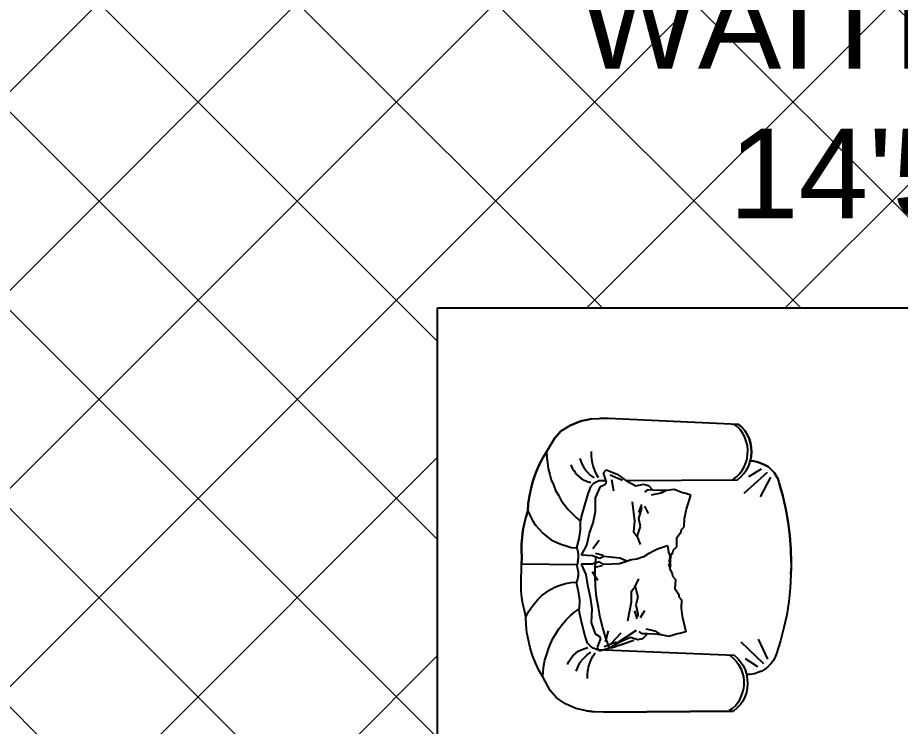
# Model space of a CAD drawing. Header units: inches. Extents: x 132383 to 134532, y 19213 to 20900.
# Drawn here: x 132537.5 to 132616.2, y 20044.9 to 20108.1 of the extents above; entities that cross this region are included whole.
import ezdxf

# ---------------------------------------------------------------- set-up
doc = ezdxf.new("R2010")
doc.units = ezdxf.units.IN
doc.header["$MEASUREMENT"] = 0
doc.layers.add('A-FURNITURE', color=35, linetype='Continuous')
doc.layers.add('A-Hatch', color=253, linetype='Continuous', lineweight=9)
doc.layers.add('A-Text', color=252, linetype='Continuous', lineweight=25)
doc.styles.get("Standard").update_dxf_attribs({"font": 'arial.ttf', "height": 12})

# ---------------------------------------------------------------- blocks, each defined once
blk = doc.blocks.new('1 seat')
for p, q in [((18.146, 15.694), (5.396, 15.337)), ((18.146, 15.694), (5.396, 15.337)), ((19.021, 15.662), (18.146, 15.694)), ((18.146, 15.694), (19.021, 15.662)), ((19.802, 15.598), (19.021, 15.662)), ((19.802, 15.598), (19.021, 15.662)), ((20.864, 15.378), (19.802, 15.598)), ((19.802, 15.598), (20.864, 15.378)), ((5.051, 15.056), (4.739, 14.712)), ((4.739, 14.712), (5.051, 15.056)), ((4.926, 14.431), (5.176, 14.774)), ((5.396, 15.337), (5.051, 15.056)), ((5.051, 15.056), (5.396, 15.337)), ((5.176, 14.774), (5.489, 15.086)), ((5.489, 15.086), (5.833, 15.336)), ((21.864, 14.939), (20.864, 15.378)), ((20.864, 15.378), (21.864, 14.939)), ((22.769, 14.344), (21.864, 14.939)), ((21.864, 14.939), (22.769, 14.344)), ((4.3, 13.932), (4.143, 13.494)), ((4.143, 13.494), (4.3, 13.932)), ((4.488, 14.338), (4.3, 13.932)), ((4.3, 13.932), (4.488, 14.338)), ((4.739, 14.712), (4.488, 14.338)), ((4.488, 14.338), (4.739, 14.712)), ((4.581, 13.65), (4.738, 14.056)), ((4.738, 14.056), (4.926, 14.431)), ((23.393, 13.625), (22.769, 14.344)), ((22.769, 14.344), (23.393, 13.625)), ((4.08, 13.057), (4.048, 12.62)), ((4.048, 12.62), (4.08, 13.057)), ((4.143, 13.494), (4.08, 13.057)), ((4.08, 13.057), (4.143, 13.494)), ((4.424, 12.838), (4.455, 13.244)), ((4.455, 13.244), (4.581, 13.65)), ((24.142, 12.311), (23.393, 13.625)), ((23.393, 13.625), (24.142, 12.311)), ((4.048, 12.62), (4.079, 12.151)), ((4.079, 12.151), (4.048, 12.62)), ((4.079, 12.151), (4.165, 11.744)), ((4.172, 11.713), (4.079, 12.151)), ((4.423, 12.4), (4.424, 12.838)), ((4.454, 11.963), (4.423, 12.4)), ((19.767, 12.411), (19.766, 12.036)), ((24.142, 12.311), (24.11, 11.749)), ((24.547, 11.655), (24.142, 12.311)), ((24.142, 12.311), (24.547, 11.655)), ((2.672, 11.371), (2.359, 11.184)), ((2.359, 11.184), (2.672, 11.371)), ((3.047, 11.527), (2.672, 11.371)), ((2.672, 11.371), (3.047, 11.527)), ((3.391, 11.652), (3.047, 11.527)), ((3.047, 11.527), (3.391, 11.652)), ((3.797, 11.714), (3.391, 11.652)), ((3.391, 11.652), (3.797, 11.714)), ((4.165, 11.744), (3.797, 11.714)), ((3.797, 11.714), (4.172, 11.744)), ((4.296, 11.275), (4.172, 11.713)), ((4.515, 10.869), (4.296, 11.275)), ((4.578, 11.556), (4.454, 11.963)), ((4.734, 11.15), (4.578, 11.556)), ((19.671, 11.286), (19.546, 10.911)), ((19.734, 11.661), (19.671, 11.286)), ((19.766, 12.036), (19.734, 11.661)), ((20.891, 11.691), (20.703, 11.253)), ((24.11, 11.749), (24.046, 11.186)), ((24.89, 10.935), (24.547, 11.655)), ((24.547, 11.655), (24.89, 10.935)), ((1.796, 10.654), (1.576, 10.342)), ((1.576, 10.342), (1.796, 10.654)), ((2.077, 10.935), (1.796, 10.654)), ((1.796, 10.654), (2.077, 10.935)), ((2.359, 11.184), (2.077, 10.935)), ((2.077, 10.935), (2.359, 11.184)), ((2.483, 10.653), (4.73, 8.556)), ((3.077, 10.965), (4.295, 10.182)), ((4.764, 10.494), (4.515, 10.869)), ((4.952, 10.775), (4.734, 11.15)), ((5.045, 10.181), (4.764, 10.494)), ((5.202, 10.431), (4.952, 10.775)), ((5.482, 10.149), (5.202, 10.431)), ((18.264, 10.632), (17.201, 10.227)), ((18.514, 10.319), (18.264, 10.632)), ((19.42, 10.536), (19.232, 10.193)), ((19.546, 10.911), (19.42, 10.536)), ((20.17, 10.442), (19.826, 10.098)), ((20.483, 10.816), (20.17, 10.442)), ((20.703, 11.253), (20.483, 10.816)), ((21.42, 10.471), (21.232, 10.19)), ((21.608, 10.752), (21.42, 10.471)), ((21.734, 11.065), (21.608, 10.752)), ((23.952, 10.655), (23.795, 10.093)), ((24.046, 11.186), (23.952, 10.655)), ((25.17, 10.216), (24.89, 10.935)), ((24.89, 10.935), (25.17, 10.216)), ((1.263, 9.623), (0.886, 8.374)), ((0.886, 8.374), (1.263, 9.623)), ((1.388, 9.998), (1.263, 9.623)), ((1.263, 9.623), (1.388, 9.998)), ((1.576, 10.342), (1.388, 9.998)), ((1.388, 9.998), (1.576, 10.342)), ((3.074, 8.246), (2.107, 10.185)), ((5.388, 9.868), (5.045, 10.181)), ((16.325, 9.634), (5.388, 9.868)), ((5.826, 9.867), (5.482, 10.149)), ((16.325, 9.634), (15.325, 9.104)), ((17.201, 10.227), (16.325, 9.634)), ((17.857, 10.163), (16.669, 9.634)), ((17.732, 9.695), (17.512, 8.601)), ((18.231, 9.413), (18.514, 10.319)), ((18.888, 9.568), (18.294, 9.6)), ((18.888, 9.568), (19.231, 9.412)), ((19.232, 10.193), (19.045, 9.881)), ((19.826, 10.098), (19.451, 9.818)), ((20.419, 9.598), (20.075, 9.473)), ((20.701, 9.753), (20.419, 9.598)), ((20.982, 9.972), (20.701, 9.753)), ((21.232, 10.19), (20.982, 9.972)), ((23.638, 9.562), (23.418, 9.062)), ((23.795, 10.093), (23.638, 9.562)), ((25.419, 9.497), (25.17, 10.216)), ((25.17, 10.216), (25.419, 9.497)), ((10.73, 8.517), (11.574, 8.828)), ((11.574, 8.828), (12.324, 8.702)), ((12.324, 8.702), (12.824, 8.42)), ((12.324, 8.702), (12.98, 8.701)), ((12.98, 8.701), (13.668, 8.7)), ((14.106, 9.169), (13.668, 8.7)), ((13.668, 8.7), (14.199, 8.731)), ((14.575, 9.293), (14.106, 9.169)), ((14.199, 8.731), (14.48, 8.512)), ((15.325, 9.104), (14.575, 9.293)), ((18.387, 9.194), (18.231, 9.413)), ((18.793, 8.975), (18.387, 9.194)), ((19.261, 7.88), (18.793, 8.975)), ((19.231, 9.412), (19.512, 9.224)), ((19.512, 9.224), (19.793, 8.942)), ((20.075, 9.473), (19.763, 9.38)), ((19.793, 8.942), (20.042, 8.254)), ((23.418, 9.062), (23.199, 8.531)), ((25.606, 8.747), (25.419, 9.497)), ((25.419, 9.497), (25.606, 8.747)), ((25.761, 7.965), (25.606, 8.747)), ((25.606, 8.747), (25.761, 7.965)), ((0.886, 8.374), (0.572, 7.062)), ((0.572, 7.062), (0.886, 8.374)), ((9.917, 8.299), (10.511, 8.486)), ((10.322, 6.892), (9.917, 8.299)), ((10.511, 8.486), (10.73, 8.517)), ((12.824, 8.42), (13.355, 8.326)), ((13.355, 8.326), (13.824, 8.231)), ((19.259, 6.537), (19.261, 7.88)), ((20.042, 8.254), (20.353, 7.129)), ((22.917, 8.063), (22.635, 7.563)), ((23.199, 8.531), (22.917, 8.063)), ((25.853, 7.215), (25.761, 7.965)), ((25.761, 7.965), (25.853, 7.215)), ((0.572, 7.062), (0.32, 5.781)), ((0.32, 5.781), (0.572, 7.062)), ((14.447, 7.137), (14.071, 6.419)), ((14.728, 6.793), (14.697, 7.043)), ((14.76, 7.293), (15.04, 6.511)), ((15.666, 7.541), (15.414, 5.636)), ((19.323, 7.662), (19.292, 7.662)), ((20.353, 7.129), (20.633, 5.972)), ((22.291, 7.126), (21.947, 6.689)), ((22.635, 7.563), (22.291, 7.126)), ((25.883, 6.463), (25.853, 7.215)), ((25.853, 7.215), (25.884, 6.434)), ((10.353, 6.767), (10.322, 6.892)), ((10.508, 5.986), (10.353, 6.767)), ((14.977, 5.917), (14.728, 6.793)), ((19.476, 5.411), (19.259, 6.537)), ((21.54, 6.284), (21.133, 5.909)), ((21.947, 6.689), (21.54, 6.284)), ((25.884, 6.465), (25.664, 5.997)), ((25.884, 6.465), (25.883, 6.463)), ((25.884, 6.434), (25.884, 6.465)), ((25.884, 6.465), (25.884, 6.434)), ((26.07, 5.809), (25.884, 6.434)), ((25.884, 6.434), (26.07, 5.809)), ((0.32, 5.781), (0.131, 4.469)), ((0.131, 4.469), (0.32, 5.781)), ((10.538, 5.173), (10.508, 5.986)), ((14.819, 5.136), (14.977, 5.917)), ((15.414, 5.636), (15.475, 4.604)), ((19.787, 4.38), (19.476, 5.411)), ((20.633, 5.972), (20.695, 5.566)), ((20.694, 4.691), (20.695, 5.566)), ((21.133, 5.909), (20.695, 5.566)), ((25.414, 5.528), (25.101, 5.091)), ((25.664, 5.997), (25.414, 5.528)), ((26.226, 5.152), (26.07, 5.809)), ((26.07, 5.809), (26.226, 5.152)), ((0.131, 4.469), (0.035, 3.156)), ((0.035, 3.156), (0.131, 4.469)), ((10.788, 4.892), (10.538, 5.173)), ((10.819, 4.673), (10.788, 4.892)), ((11.224, 4.11), (10.819, 4.673)), ((15.131, 4.136), (14.819, 5.136)), ((15.475, 4.604), (15.131, 4.136)), ((19.942, 3.629), (19.787, 4.38)), ((20.818, 3.816), (20.694, 4.691)), ((24.756, 4.685), (24.381, 4.311)), ((25.101, 5.091), (24.756, 4.685)), ((26.35, 4.527), (26.226, 5.152)), ((26.226, 5.152), (26.35, 4.527)), ((26.411, 3.871), (26.35, 4.527)), ((26.35, 4.527), (26.411, 3.871)), ((11.223, 3.204), (11.224, 4.11)), ((11.224, 4.11), (11.224, 4.11)), ((15.131, 4.136), (14.817, 3.355)), ((19.441, 2.88), (18.849, 3.725)), ((20.036, 3.223), (19.942, 3.629)), ((21.035, 2.94), (20.818, 3.816)), ((23.536, 3.687), (23.067, 3.438)), ((23.974, 3.999), (23.536, 3.687)), ((24.381, 4.311), (23.974, 3.999)), ((26.442, 3.214), (26.411, 3.871)), ((26.411, 3.871), (26.442, 3.214)), ((0.035, 3.156), (-0.029, 1.844)), ((-0.029, 1.844), (0.035, 3.156)), ((11.535, 2.891), (11.223, 3.204)), ((11.597, 2.641), (11.535, 2.891)), ((11.878, 2.172), (11.597, 2.641)), ((12.022, 2.657), (11.795, 2.085)), ((12.12, 3.318), (12.022, 2.657)), ((12.12, 3.318), (12.12, 3.318)), ((13.105, 2.952), (12.12, 3.318)), ((13.552, 2.72), (13.105, 2.952)), ((13.904, 2.516), (13.552, 2.72)), ((20.566, 2.222), (20.036, 3.223)), ((20.847, 2.316), (20.91, 2.659)), ((20.91, 2.659), (21.035, 3.003)), ((21.035, 3.003), (21.035, 2.94)), ((21.567, 2.971), (21.035, 2.94)), ((22.067, 3.095), (21.567, 2.971)), ((22.598, 3.251), (22.067, 3.095)), ((23.067, 3.438), (22.598, 3.251)), ((26.441, 2.558), (26.442, 3.214)), ((26.442, 3.214), (26.441, 2.558)), ((-0.029, 1.844), (-0.03, 1.25)), ((-0.029, 1.844), (-0.03, 1.25)), ((11.784, 1.797), (11.878, 2.172)), ((11.971, 1.359), (11.784, 1.797)), ((11.96, 1.873), (11.791, 1.428)), ((11.795, 2.085), (11.96, 1.873)), ((14.482, 2.164), (13.904, 2.516)), ((14.482, 2.164), (15.118, 1.909)), ((15.118, 1.909), (15.872, 1.814)), ((15.641, 1.843), (16.794, 1.446)), ((16.065, 1.697), (16.784, 1.977)), ((16.284, 1.759), (16.315, 1.853)), ((16.784, 1.977), (18.347, 2.132)), ((18.347, 2.132), (18.753, 1.912)), ((19.191, 2.443), (18.441, 2.256)), ((18.753, 1.912), (19.472, 2.161)), ((19.19, 2.068), (19.189, 1.255)), ((19.472, 2.161), (20.566, 2.222)), ((20.846, 1.941), (20.847, 2.316)), ((20.908, 1.597), (20.846, 1.941)), ((26.408, 1.246), (26.409, 1.902)), ((26.409, 1.902), (26.408, 1.246)), ((26.409, 1.902), (26.441, 2.558)), ((26.441, 2.558), (26.409, 1.902)), ((-0.03, 1.25), (-0.03, 0.656)), ((-0.03, 0.656), (-0.03, 1.25)), ((11.9, 1.057), (11.638, 0.578)), ((11.791, 1.428), (11.9, 1.057)), ((11.814, 1.14), (11.971, 1.359)), ((16.286, 1.644), (16.321, 1.551)), ((16.794, 1.446), (18.362, 1.353)), ((18.362, 1.353), (18.759, 1.589)), ((19.218, 1.076), (18.461, 1.232)), ((18.759, 1.589), (19.487, 1.368)), ((19.188, 0.224), (19.189, 1.255)), ((19.487, 1.368), (20.583, 1.351)), ((20.583, 1.351), (20.093, 0.33)), ((20.907, 0.909), (20.845, 0.566)), ((20.907, 0.909), (20.97, 1.253)), ((20.908, 1.597), (20.97, 1.253)), ((20.97, 1.253), (26.408, 1.246)), ((26.407, 0.589), (26.408, 1.246)), ((26.407, 0.589), (26.408, 1.246)), ((-0.03, 0.656), (0.03, -0.656)), ((-0.03, 0.656), (0.03, -0.656)), ((11.586, 0.325), (11.287, 0)), ((11.287, 0), (11.324, -0.905)), ((11.638, 0.578), (11.586, 0.325)), ((19.486, 0.649), (18.927, -0.219)), ((19.124, -0.838), (19.188, 0.224)), ((20.093, 0.33), (20.016, -0.08)), ((20.845, 0.566), (20.844, 0.191)), ((20.844, 0.191), (20.906, -0.153)), ((26.437, -0.067), (26.407, 0.589)), ((26.437, -0.067), (26.407, 0.589)), ((0.03, -0.656), (0.122, -1.969)), ((0.03, -0.656), (0.122, -1.969)), ((12.187, -0.079), (12.187, -0.079)), ((15.228, -0.777), (14.884, -0.009)), ((15.228, -0.777), (14.957, -1.789)), ((15.591, -1.231), (15.228, -0.777)), ((18.998, -1.869), (19.124, -0.838)), ((19.89, -0.836), (19.62, -1.879)), ((20.016, -0.08), (19.89, -0.836)), ((21.031, -0.435), (20.811, -1.309)), ((20.906, -0.153), (21.031, -0.497)), ((21.007, -0.433), (21.031, -0.435)), ((21.021, -0.472), (21.007, -0.433)), ((21.031, -0.435), (21.021, -0.472)), ((21.562, -0.466), (21.031, -0.435)), ((21.031, -0.497), (21.031, -0.435)), ((22.062, -0.592), (21.562, -0.466)), ((22.593, -0.749), (22.062, -0.592)), ((23.061, -0.937), (22.593, -0.749)), ((26.404, -1.379), (26.437, -0.723)), ((26.404, -1.379), (26.437, -0.723)), ((26.437, -0.723), (26.437, -0.067)), ((26.437, -0.723), (26.437, -0.067)), ((10.918, -1.704), (10.68, -1.995)), ((10.941, -1.484), (10.918, -1.704)), ((11.324, -0.905), (10.941, -1.484)), ((11.324, -0.905), (11.324, -0.905)), ((15.57, -2.264), (15.591, -1.231)), ((20.811, -1.309), (20.685, -2.184)), ((23.53, -1.188), (23.061, -0.937)), ((23.967, -1.501), (23.53, -1.188)), ((24.373, -1.814), (23.967, -1.501)), ((26.341, -2.035), (26.404, -1.379)), ((26.341, -2.035), (26.404, -1.379)), ((0.122, -1.969), (0.308, -3.282)), ((0.122, -1.969), (0.308, -3.282)), ((10.68, -1.995), (10.682, -2.808)), ((15.145, -2.563), (14.931, -3.447)), ((14.957, -1.789), (15.145, -2.563)), ((15.898, -4.158), (15.57, -2.264)), ((18.809, -2.9), (18.998, -1.869)), ((19.62, -1.879), (19.448, -3.012)), ((20.685, -2.184), (20.683, -3.059)), ((24.747, -2.19), (24.373, -1.814)), ((25.09, -2.596), (24.747, -2.19)), ((25.402, -3.034), (25.09, -2.596)), ((26.215, -2.66), (26.341, -2.035)), ((26.215, -2.66), (26.341, -2.035)), ((0.308, -3.282), (0.588, -4.532)), ((0.308, -3.282), (0.588, -4.532)), ((10.682, -2.808), (10.558, -3.595)), ((14.664, -3.802), (14.26, -3.1)), ((14.931, -3.447), (14.91, -3.698)), ((14.982, -3.946), (15.231, -3.154)), ((18.62, -3.869), (18.809, -2.9)), ((19.448, -3.012), (19.503, -4.355)), ((20.369, -4.59), (20.652, -3.434)), ((20.652, -3.434), (20.683, -3.059)), ((21.152, -3.372), (20.683, -3.059)), ((21.557, -3.748), (21.152, -3.372)), ((25.683, -3.472), (25.402, -3.034)), ((25.901, -3.91), (26.058, -3.316)), ((25.901, -3.91), (26.058, -3.316)), ((26.058, -3.316), (26.215, -2.66)), ((26.058, -3.316), (26.215, -2.66)), ((10.532, -3.721), (10.184, -5.143)), ((10.558, -3.595), (10.532, -3.721)), ((18.337, -4.868), (18.62, -3.869)), ((19.556, -4.134), (19.525, -4.135)), ((21.963, -4.155), (21.557, -3.748)), ((22.306, -4.592), (21.963, -4.155)), ((25.901, -3.941), (25.683, -3.472)), ((25.869, -4.691), (25.901, -3.91)), ((25.869, -4.691), (25.9, -3.939)), ((25.9, -3.939), (25.901, -3.941)), ((25.901, -3.941), (25.901, -3.91)), ((25.901, -3.941), (25.901, -3.91)), ((0.588, -4.532), (0.898, -5.845)), ((0.588, -4.532), (0.898, -5.845)), ((10.184, -5.143), (10.785, -5.306)), ((12.604, -5.45), (13.093, -5.149)), ((13.093, -5.149), (13.62, -5.034)), ((13.62, -5.034), (14.084, -4.921)), ((14.479, -5.405), (14.751, -5.175)), ((16.804, -6.241), (15.024, -5.051)), ((18.047, -6.228), (17.784, -5.144)), ((18.023, -5.868), (18.337, -4.868)), ((19.503, -4.355), (19.079, -5.467)), ((20.055, -5.714), (20.369, -4.59)), ((22.65, -5.03), (22.306, -4.592)), ((22.93, -5.531), (22.65, -5.03)), ((25.774, -5.441), (25.869, -4.691)), ((25.774, -5.441), (25.869, -4.691)), ((0.898, -5.845), (1.272, -7.095)), ((0.898, -5.845), (1.272, -7.095)), ((3.086, -5.723), (2.115, -7.659)), ((2.489, -8.128), (4.742, -6.038)), ((10.785, -5.306), (11.004, -5.328)), ((11.004, -5.328), (11.86, -5.606)), ((11.86, -5.606), (12.604, -5.45)), ((12.604, -5.45), (13.26, -5.424)), ((13.26, -5.424), (13.947, -5.395)), ((14.403, -5.846), (13.947, -5.395)), ((13.947, -5.395), (14.479, -5.405)), ((14.877, -5.952), (14.403, -5.846)), ((15.619, -5.734), (14.877, -5.952)), ((17.46, -6.836), (15.273, -6.021)), ((16.639, -6.223), (15.619, -5.734)), ((17.491, -6.399), (16.524, -5.335)), ((17.647, -6.836), (18.023, -5.868)), ((18.682, -5.702), (18.535, -5.927)), ((18.535, -5.927), (18.853, -6.821)), ((19.079, -5.467), (18.682, -5.702)), ((19.804, -6.402), (20.055, -5.714)), ((23.211, -6), (22.93, -5.531)), ((23.429, -6.532), (23.211, -6)), ((25.617, -6.222), (25.774, -5.441)), ((25.617, -6.222), (25.774, -5.441)), ((17.538, -6.781), (16.639, -6.223)), ((18.191, -6.692), (16.983, -6.209)), ((18.616, -7.143), (17.538, -6.781)), ((18.853, -6.821), (18.616, -7.143)), ((18.897, -7.025), (19.241, -6.87)), ((19.241, -6.87), (19.522, -6.683)), ((19.522, -6.683), (19.804, -6.402)), ((20.084, -6.933), (19.772, -6.839)), ((23.647, -7.032), (23.429, -6.532)), ((25.428, -6.972), (25.617, -6.222)), ((25.428, -6.972), (25.617, -6.222)), ((1.272, -7.095), (1.396, -7.471)), ((1.272, -7.095), (1.396, -7.471)), ((1.396, -7.471), (1.583, -7.815)), ((1.396, -7.471), (1.583, -7.815)), ((3.082, -8.442), (4.302, -7.662)), ((5.052, -7.663), (4.771, -7.975)), ((5.396, -7.351), (5.052, -7.663)), ((5.49, -7.632), (5.208, -7.913)), ((18.897, -7.025), (5.396, -7.351)), ((5.834, -7.352), (5.49, -7.632)), ((19.24, -7.651), (19.053, -7.338)), ((19.427, -7.995), (19.24, -7.651)), ((19.834, -7.558), (19.459, -7.276)), ((20.177, -7.902), (19.834, -7.558)), ((20.428, -7.059), (20.084, -6.933)), ((20.709, -7.215), (20.428, -7.059)), ((20.99, -7.434), (20.709, -7.215)), ((21.24, -7.654), (20.99, -7.434)), ((21.427, -7.935), (21.24, -7.654)), ((23.802, -7.563), (23.647, -7.032)), ((23.958, -8.126), (23.802, -7.563)), ((24.895, -8.408), (25.177, -7.69)), ((24.895, -8.408), (25.177, -7.69)), ((25.177, -7.69), (25.428, -6.972)), ((25.177, -7.69), (25.428, -6.972)), ((1.583, -7.815), (1.802, -8.127)), ((1.583, -7.815), (1.802, -8.127)), ((1.802, -8.127), (2.082, -8.409)), ((1.802, -8.127), (2.082, -8.409)), ((2.082, -8.409), (2.363, -8.659)), ((2.082, -8.409), (2.363, -8.659)), ((2.363, -8.659), (2.676, -8.847)), ((2.363, -8.659), (2.676, -8.847)), ((4.52, -8.35), (4.301, -8.756)), ((4.771, -7.975), (4.52, -8.35)), ((4.738, -8.631), (4.582, -9.037)), ((4.958, -8.257), (4.738, -8.631)), ((5.208, -7.913), (4.958, -8.257)), ((19.551, -8.37), (19.427, -7.995)), ((19.676, -8.745), (19.551, -8.37)), ((20.489, -8.278), (20.177, -7.902)), ((20.707, -8.715), (20.489, -8.278)), ((21.614, -8.217), (21.427, -7.935)), ((21.739, -8.529), (21.614, -8.217)), ((24.051, -8.657), (23.958, -8.126)), ((24.113, -9.22), (24.051, -8.657)), ((24.55, -9.127), (24.895, -8.408)), ((24.55, -9.127), (24.895, -8.408)), ((2.676, -8.847), (3.05, -9.004)), ((2.676, -8.847), (3.05, -9.004)), ((3.05, -9.004), (3.394, -9.13)), ((3.05, -9.004), (3.394, -9.13)), ((3.394, -9.13), (3.8, -9.193)), ((3.394, -9.13), (3.8, -9.193)), ((3.8, -9.193), (4.169, -9.224)), ((3.8, -9.193), (4.175, -9.224)), ((4.175, -9.193), (4.081, -9.63)), ((4.169, -9.224), (4.081, -9.63)), ((4.301, -8.756), (4.175, -9.193)), ((4.456, -9.444), (4.424, -9.881)), ((4.582, -9.037), (4.456, -9.444)), ((19.738, -9.12), (19.676, -8.745)), ((19.769, -9.495), (19.738, -9.12)), ((19.768, -9.87), (19.769, -9.495)), ((20.894, -9.153), (20.707, -8.715)), ((24.143, -9.782), (24.113, -9.22)), ((24.143, -9.782), (24.55, -9.127)), ((24.143, -9.782), (24.55, -9.127)), ((4.081, -9.63), (4.049, -10.099)), ((4.081, -9.63), (4.049, -10.099)), ((4.049, -10.099), (4.08, -10.537)), ((4.049, -10.099), (4.08, -10.537)), ((4.424, -9.881), (4.424, -10.318)), ((4.424, -10.318), (4.454, -10.725)), ((23.391, -11.094), (24.143, -9.782)), ((23.391, -11.094), (24.143, -9.782)), ((4.08, -10.537), (4.141, -10.974)), ((4.08, -10.537), (4.141, -10.974)), ((4.141, -10.974), (4.297, -11.412)), ((4.141, -10.974), (4.297, -11.412)), ((4.454, -10.725), (4.579, -11.131)), ((4.579, -11.131), (4.734, -11.538)), ((22.765, -11.812), (23.391, -11.094)), ((22.765, -11.812), (23.391, -11.094)), ((4.297, -11.412), (4.484, -11.819)), ((4.297, -11.412), (4.484, -11.819)), ((4.484, -11.819), (4.734, -12.194)), ((4.484, -11.819), (4.734, -12.194)), ((4.734, -11.538), (4.921, -11.913)), ((4.921, -11.913), (5.171, -12.257)), ((21.858, -12.404), (22.765, -11.812)), ((21.858, -12.404), (22.765, -11.812)), ((4.734, -12.194), (5.046, -12.538)), ((4.734, -12.194), (5.046, -12.538)), ((5.046, -12.538), (5.389, -12.82)), ((5.046, -12.538), (5.389, -12.82)), ((5.171, -12.257), (5.483, -12.57)), ((5.389, -12.82), (18.139, -13.149)), ((18.139, -13.149), (5.389, -12.82)), ((5.483, -12.57), (5.827, -12.82)), ((19.795, -13.058), (20.858, -12.841)), ((19.795, -13.058), (20.858, -12.841)), ((20.858, -12.841), (21.858, -12.404)), ((20.858, -12.841), (21.858, -12.404)), ((18.139, -13.149), (19.014, -13.119)), ((18.139, -13.149), (19.014, -13.119)), ((19.014, -13.119), (19.795, -13.058)), ((19.795, -13.058), (19.014, -13.119))]:
    blk.add_line(p, q)

msp = doc.modelspace()

# ---------------------------------------------------------------- hatches: boundary and pattern name
at = {"layer": 'A-Hatch'}
h = msp.add_hatch(dxfattribs=at)
h.set_pattern_fill('ANSI37', color=256, scale=100, style=0)
h.set_pattern_definition([(45, (11054.928, 1415.28), (-8.8388348, 8.8388348), []), (135, (11054.928, 1415.28), (-8.8388348, -8.8388348), [])])
h.paths.add_polyline_path([(132756.658, 20692.581), (132708.658, 20692.581), (132708.658, 20590.013), (132756.658, 20590.013)], flags=0)
h.paths.add_polyline_path([(132737.233, 20842.222), (132757.206, 20842.222), (132757.206, 20862.591), (132617.206, 20862.591), (132617.206, 20832.552), (132593.206, 20832.552), (132593.206, 20808.591), (132583.206, 20808.591), (132583.206, 20778.591), (132645.206, 20778.591), (132645.206, 20773.591), (132718.206, 20773.591), (132718.206, 20750.591), (132645.206, 20750.591), (132645.206, 20609.591), (132482.206, 20609.591), (132482.206, 20561.591), (132645.206, 20561.591), (132645.206, 20157.591), (132524.206, 20157.591), (132524.206, 20008.591), (132696.706, 20008.591), (132696.706, 20070.591), (132706.706, 20070.591), (132706.706, 20028.591), (132795.706, 20028.591), (132795.706, 20157.591), (132705.206, 20157.591), (132705.206, 20561.591), (132868.206, 20561.591), (132868.206, 20584.372), (132796.206, 20584.372), (132796.206, 20620.372), (132868.206, 20620.372), (132868.206, 20668.372), (132796.206, 20668.372), (132796.206, 20704.372), (132868.206, 20704.372), (132868.206, 20744.591), (132757.206, 20744.591), (132757.206, 20794.287), (132737.233, 20794.287)])
h.paths.add_polyline_path([(132594.779, 20809.063), (132614.219, 20809.063), (132614.219, 20828.503), (132594.779, 20828.503)], flags=0)
h.paths.add_polyline_path([(132791.814, 20088.49), (132791.814, 20153.693), (132706.437, 20153.693), (132706.437, 20088.49)], flags=0)
h.paths.add_polyline_path([(132574.91, 20011.464), (132693.014, 20011.464), (132693.014, 20082.21), (132574.91, 20082.21)], flags=0)

# ---------------------------------------------------------------- linework, layer by layer
msp.add_lwpolyline([(132574.91, 20082.21), (132693.014, 20082.21), (132693.014, 20011.464), (132574.91, 20011.464)], close=True)

# ---------------------------------------------------------------- block references
at = {"layer": 'A-FURNITURE', "xscale": -0.9085757961295016, "yscale": 0.9085757955908776, "zscale": 0.9085757961783542, "rotation": 359.0288114304371}
msp.add_blockref('1 seat', (132606.383, 20057.839), dxfattribs=at)

# ---------------------------------------------------------------- texts
at = {"layer": 'A-Text', "insert": (132571.916, 20111.535), "char_height": 8, "attachment_point": 1}
msp.add_mtext_dynamic_manual_height_columns('{\\W5.042014; }WAITING SPACE \\P{\\W9.331997; }14\'5" X 12\'5"', width=119.37142, gutter_width=25, heights=[0], dxfattribs=at)

doc.saveas('drawing.dxf')
